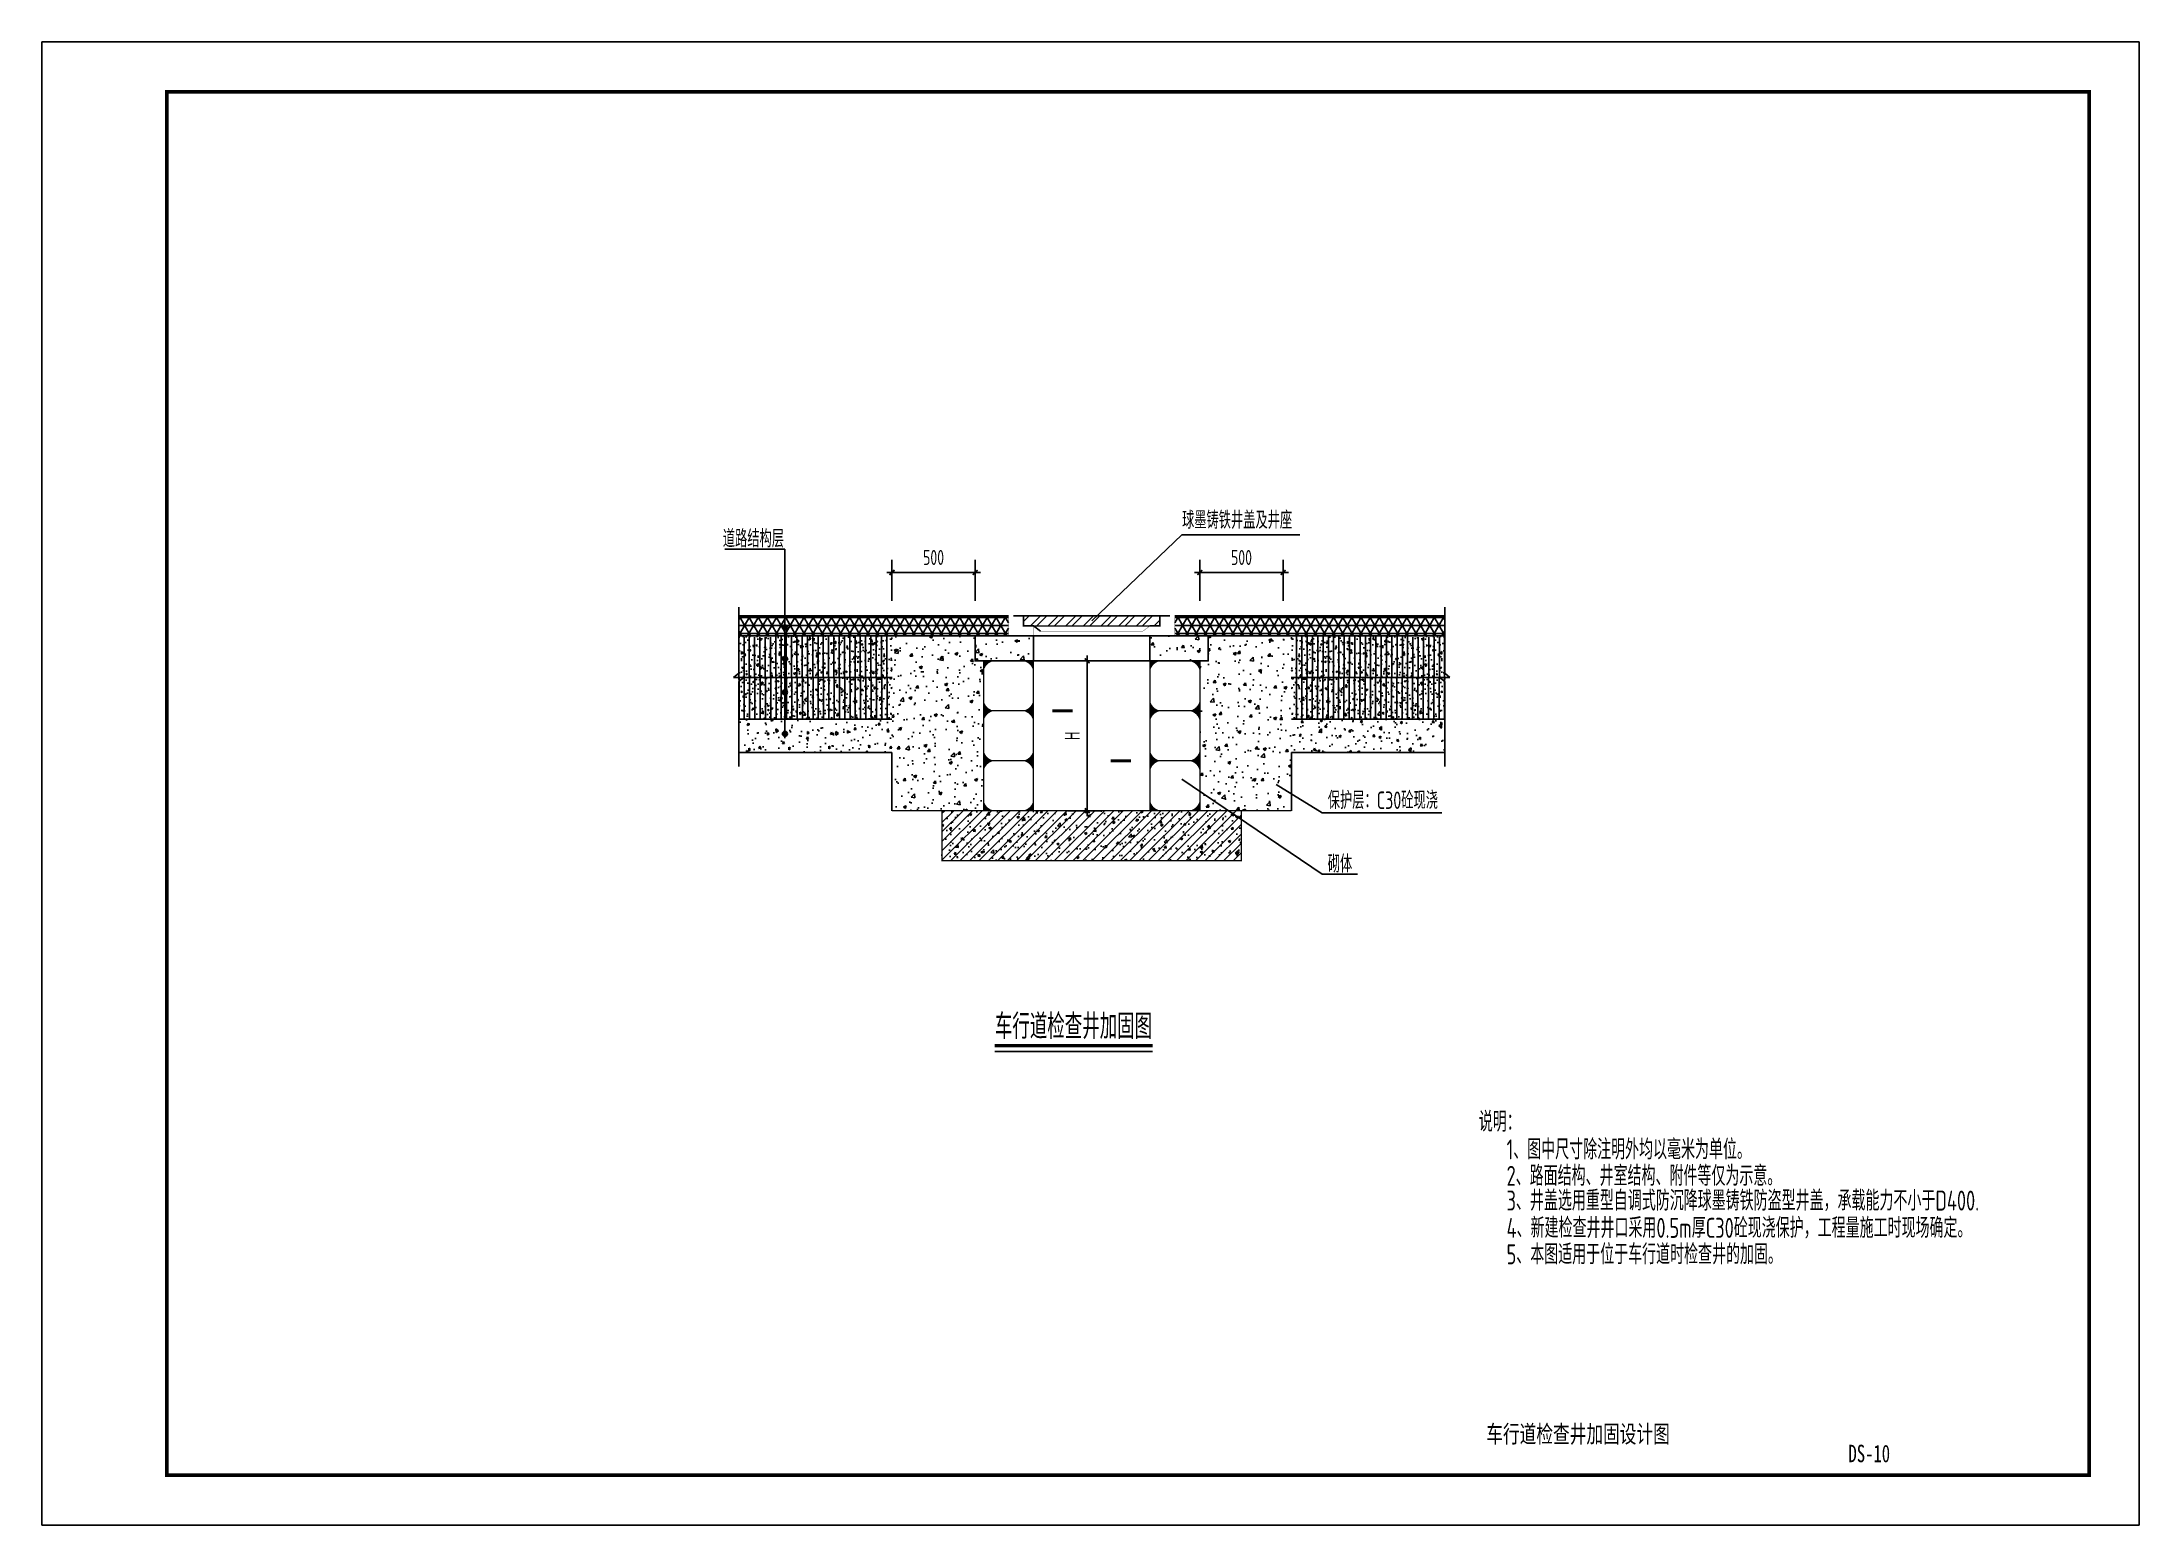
# Model space of a CAD drawing. Extents: x 860 to 13460, y 702 to 9612.
import ezdxf
from ezdxf.enums import TextEntityAlignment as Align

# ---------------------------------------------------------------- set-up
doc = ezdxf.new("R2010")
doc.units = 0
doc.header["$LTSCALE"] = 3.5
doc.layers.get('0').update_dxf_attribs({"linetype": 'CONTINUOUS'})
doc.layers.get('DEFPOINTS').update_dxf_attribs({"linetype": 'CONTINUOUS'})
for name, color, linetype in [('DN_DIM', 3, 'CONTINUOUS'), ('GPSCOMMON', 7, 'CONTINUOUS'), ('OTHER', 7, 'CONTINUOUS'), ('PP-COM', 7, 'CONTINUOUS'), ('PUB_DIM', 7, 'CONTINUOUS'), ('TK', 7, 'CONTINUOUS'), ('标注', 1, 'CONTINUOUS')]:
    doc.layers.add(name, color=color, linetype=linetype)
doc.styles.add('DIM_FONT', font='仿宋_GB2312_0.ttf', dxfattribs={"width": 0.7})
doc.styles.add('中设', font='tssdeng.shx', dxfattribs={"width": 0.7, "bigfont": 'hztxt.shx'})
doc.styles.add('仿宋GB', font='仿宋_GB2312_0.ttf', dxfattribs={"width": 0.7})
doc.dimstyles.new('DIMN30', dxfattribs={"dimscale": 0.3, "dimtxt": 300, "dimasz": 0.7, "dimexe": 250, "dimexo": 300, "dimgap": 150, "dimtad": 1, "dimdec": 0, "dimzin": 0, "dimdsep": 46, "dimtxsty": 'DIM_FONT', "dimblk": '_DIMX', "dimblk1": '_DIMX', "dimblk2": '_DIMX', "dimsah": 1, "dimcen": 0.09, "dimdle": 0.5, "dimclrt": 7, "dimadec": 0, "dimazin": 0, "dimtfac": 1, "dimtdec": 0, "dimtix": 1, "dimtmove": 2, "dimatfit": 3, "dimldrblk": '_DIMX', "dimfxl": 1, "dimtolj": 1, "dimtzin": 0, "dimarcsym": 0})
pattern_1 = [(49.99999999999999, (2959.801922970363, -2451.311132484217), (182.184668996004, -15.93908553890309), [19.05, -209.55]), (355, (2959.801922970363, -2451.311132484217), (-35.24282597566699, 191.05664288218), [15.24, -167.64]), (100.451, (2974.983922970364, -2452.639382484217), (146.9425016659592, 175.1166878202919), [16.19, -178.09]), (46.18420000000002, (2959.801922970363, -2400.511132484217), (271.0790408921299, -42.04232793272715), [28.57499999999996, -314.3249999999994]), (96.6356, (2982.391822970364, -2404.014632484217), (237.4042344662371, 247.4255558900492), [24.285, -267.135]), (351.1840000000001, (2959.801922970363, -2400.511132484217), (237.4046058139339, 247.4251178605977), [22.86, -251.46]), (21, (2985.201922970365, -2413.211132484217), (151.6148798353833, -102.2655185167625), [19.05, -209.55]), (326.0000000000001, (2985.201922970365, -2413.211132484217), (61.80202834764707, 184.1879661223193), [15.24, -167.64]), (71.4514, (2997.836422970365, -2421.733232484217), (213.4164907701245, 81.92285771605745), [16.19, -178.09]), (37.50000000000001, (2959.801922970363, -2451.311132484217), (3.088603250591817, 84.55503887315311), [0, -165.608, 0, -170.18, 0, -168.275]), (7.499999999999999, (2959.801922970363, -2451.311132484217), (66.81966251030575, 100.1805748181195), [0, -97.02799999999999, 0, -161.798, 0, -64.135]), (327.5, (2903.159922970363, -2451.311132484217), (135.5905951668714, -5.728743992673444), [0, -63.5, 0, -198.12, 0, -262.89]), (317.5, (2877.759922970364, -2451.311132484217), (148.129181386018, 25.42649103333303), [0, -82.55, 0, -131.572, 0, -186.69])]

# ---------------------------------------------------------------- blocks, each defined once
blk = doc.blocks.new('A$C7EF95141')
at = {"linetype": 'ByBlock'}
for points in [[(78.99988715106156, 304.0000208080746), (3.999887151061557, 304.0000208080746), (3.999887151061557, 229.0000208080746, -0.4142135623730951)], [(228.9998871510616, 304.0000208080746), (303.9998871510616, 304.0000208080746), (303.9998871510616, 229.0000208080746, 0.4142135623730951)], [(78.99988715106156, 4.000020808074623), (3.999887151061557, 4.000020808074623), (3.999887151061557, 79.00002080807462, 0.4142135623730951)], [(228.9998871510616, 4.000020808074623), (303.9998871510616, 4.000020808074623), (303.9998871510616, 79.00002080807462, -0.4142135623730951)]]:
    blk.add_hatch(color=256, dxfattribs=at).paths.add_polyline_path(points)
at = {"linetype": 'ByBlock', "const_width": 8}
blk.add_lwpolyline([(3.999887151061557, 304.0000208080746), (3.999887151061557, 4.000020808074623), (303.9998871510616, 4.000020808074623), (303.9998871510616, 304.0000208080746), (3.999887151061557, 304.0000208080746)], dxfattribs=at)
blk = doc.blocks.new('_DIMX')
blk.add_line((-150, 0), (150, 0))
at = {"const_width": 50}
blk.add_lwpolyline([(-70, -70), (70, 70)], dxfattribs=at)
blk = doc.blocks.new('*D9')
at = {"layer": 'DEFPOINTS', "color": 0, "transparency": 16777216}
for p in [(5967.480330319037, 6424.831376816869), (5967.480330319037, 6163.683009846859), (6467.480330319037, 6163.683009846859)]:
    blk.add_point(p, dxfattribs=at)
at = {"layer": 'DN_DIM', "color": 0, "lineweight": -2, "transparency": 16777216}
for p, q in [((5967.480330319037, 6253.683009846859), (5967.480330319037, 6499.831376816869)), ((6467.480330319037, 6253.683009846859), (6467.480330319037, 6499.831376816869)), ((6467.270330319037, 6424.831376816869), (5967.690330319037, 6424.831376816869))]:
    blk.add_line(p, q, dxfattribs=at)
at = {"layer": 'DN_DIM', "color": 0, "lineweight": -2, "transparency": 16777216, "xscale": 0.21, "yscale": 0.21, "zscale": 0.21, "rotation": 180}
blk.add_blockref('_DIMX', (5967.480330319037, 6424.831376816869), dxfattribs=at)
at = {"layer": 'DN_DIM', "color": 0, "lineweight": -2, "transparency": 16777216, "xscale": 0.21, "yscale": 0.21, "zscale": 0.21}
blk.add_blockref('_DIMX', (6467.480330319037, 6424.831376816869), dxfattribs=at)
at = {"layer": 'DN_DIM', "color": 7, "transparency": 16777216, "insert": (6217.480330319037, 6514.831376816869), "char_height": 90, "attachment_point": 5, "style": '中设'}
blk.add_mtext('\\A1;500', dxfattribs=at)
blk = doc.blocks.new('FACE1_')
for p, q in [((-0.06058453006789932, 9.094947017729282e-13), (-0.5000000000009095, 9.094947017729282e-13)), ((-0.06058453006789932, 9.094947017729282e-13), (-9.094947017729281e-13, -0.0691822958668561)), ((-9.094947017729282e-13, 0.06814529676991507), (-9.094947017729282e-13, -0.0691822958668561)), ((0.05365823687225202, 9.094947017729282e-13), (-9.094947017729282e-13, 0.06814529676991507)), ((0.4999999999990905, 9.094947017729282e-13), (0.05365823687225202, 9.094947017729282e-13))]:
    blk.add_line(p, q)
blk = doc.blocks.new('gfdg')
at = {"layer": 'TK', "color": 6, "linetype": 'Continuous'}
for p, q in [((804.3850388202015, 9750.069879270151), (1224.385038820202, 9750.069879270151)), ((804.3850388202015, 9453.069879270151), (804.3850388202015, 9750.069879270151)), ((1224.385038820202, 9750.069879270151), (1224.385038820202, 9453.069879270151)), ((1224.385038820202, 9453.069879270151), (804.3850388202015, 9453.069879270151))]:
    blk.add_line(p, q, dxfattribs=at)
blk = doc.blocks.new('*D10')
at = {"layer": 'DEFPOINTS', "color": 0, "transparency": 16777216}
for p in [(7817.480330319037, 6424.831376816869), (7817.480330319037, 6163.683009846859), (8317.480330319038, 6163.683009846859)]:
    blk.add_point(p, dxfattribs=at)
at = {"layer": 'DN_DIM', "color": 0, "lineweight": -2, "transparency": 16777216}
for p, q in [((7817.480330319037, 6253.683009846859), (7817.480330319037, 6499.831376816869)), ((8317.480330319038, 6253.683009846859), (8317.480330319038, 6499.831376816869)), ((8317.27033031904, 6424.831376816869), (7817.690330319037, 6424.831376816869))]:
    blk.add_line(p, q, dxfattribs=at)
at = {"layer": 'DN_DIM', "color": 0, "lineweight": -2, "transparency": 16777216, "xscale": 0.21, "yscale": 0.21, "zscale": 0.21, "rotation": 180}
blk.add_blockref('_DIMX', (7817.480330319037, 6424.831376816869), dxfattribs=at)
at = {"layer": 'DN_DIM', "color": 0, "lineweight": -2, "transparency": 16777216, "xscale": 0.21, "yscale": 0.21, "zscale": 0.21}
blk.add_blockref('_DIMX', (8317.480330319038, 6424.831376816869), dxfattribs=at)
at = {"layer": 'DN_DIM', "color": 7, "transparency": 16777216, "insert": (8067.480330319038, 6514.831376816869), "char_height": 90, "attachment_point": 5, "style": '中设'}
blk.add_mtext('\\A1;500', dxfattribs=at)
blk = doc.blocks.new('*D12')
at = {"layer": 'DEFPOINTS', "color": 0, "transparency": 16777216}
for p in [(6948.494088574778, 5893.683009846859), (6931.169246183311, 4993.683009846859), (7140.584151243849, 4993.683009846859)]:
    blk.add_point(p, dxfattribs=at)
at = {"layer": 'DN_DIM', "color": 0, "lineweight": -2, "transparency": 16777216}
for p, q in [((7038.494088574778, 5893.683009846859), (7215.584151243849, 5893.683009846859)), ((7140.584151243849, 5893.473009846859), (7140.584151243849, 4993.893009846859)), ((7021.169246183311, 4993.683009846859), (7215.584151243849, 4993.683009846859))]:
    blk.add_line(p, q, dxfattribs=at)
at = {"layer": 'DN_DIM', "color": 0, "lineweight": -2, "transparency": 16777216, "xscale": 0.21, "yscale": 0.21, "zscale": 0.21}
for p, rotation in [((7140.584151243849, 5893.683009846859), 90), ((7140.584151243849, 4993.683009846859), 270)]:
    blk.add_blockref('_DIMX', p, dxfattribs=dict(at, rotation=rotation))
at = {"layer": 'DN_DIM', "color": 7, "transparency": 16777216, "insert": (7050.584151243848, 5443.683009846861), "char_height": 90, "attachment_point": 5, "rotation": 90, "style": '中设'}
blk.add_mtext('\\A1;H', dxfattribs=at)

msp = doc.modelspace()

# ---------------------------------------------------------------- hatches: boundary and pattern name
h = msp.add_hatch(color=256)
edge = h.paths.add_edge_path()
edge.add_arc((5324.450843827183, 6094.890989774517), 15, 0, 360)
h = msp.add_hatch(color=256)
edge = h.paths.add_edge_path()
edge.add_arc((5324.450843827183, 5905.947883289889), 15, 0, 360)
h = msp.add_hatch(color=256)
edge = h.paths.add_edge_path()
edge.add_arc((5324.450843827183, 5704.718365166888), 15, 0, 360)
at = {"linetype": 'ByBlock'}
h = msp.add_hatch(color=256, dxfattribs=at)
edge = h.paths.add_edge_path()
edge.add_line((7592.480330319037, 5593.683009846859), (7517.480330319037, 5593.683009846859))
edge.add_line((7517.480330319037, 5593.683009846859), (7517.480330319037, 5518.683009846859))
edge.add_ellipse((7592.480330319037, 5518.683009846859), major_axis=(53.03300858901304, 53.03300858901304), ratio=0.9999999999991714, start_angle=45.00000000002382, end_angle=134.9999999999762, ccw=False)
h = msp.add_hatch(color=256, dxfattribs=at)
edge = h.paths.add_edge_path()
edge.add_line((7742.480330319037, 5593.683009846859), (7817.480330319037, 5593.683009846859))
edge.add_line((7817.480330319037, 5593.683009846859), (7817.480330319037, 5518.683009846859))
edge.add_ellipse((7742.480330319037, 5518.683009846859), major_axis=(-53.03300858901304, 53.03300858901304), ratio=0.9999999999991714, start_angle=225.0000000000238, end_angle=314.9999999999762)
h = msp.add_hatch(color=256)
edge = h.paths.add_edge_path()
edge.add_arc((5324.450843827183, 5455.705443722504), 15, 0, 360)
for points in [[(6592.480330319037, 5293.683009846859), (6517.480330319037, 5293.683009846859), (6517.480330319037, 5218.683009846859, -0.4142135623730951)], [(6742.480330319037, 5293.683009846859), (6817.480330319037, 5293.683009846859), (6817.480330319037, 5218.683009846859, 0.4142135623730951)], [(6592.480330319037, 4993.683009846859), (6517.480330319037, 4993.683009846859), (6517.480330319037, 5068.683009846859, 0.4142135623730951)], [(6742.480330319037, 4993.683009846859), (6817.480330319037, 4993.683009846859), (6817.480330319037, 5068.683009846859, -0.4142135623730951)]]:
    msp.add_hatch(color=256, dxfattribs=at).paths.add_polyline_path(points)
h = msp.add_hatch(color=256, dxfattribs=at)
edge = h.paths.add_edge_path()
edge.add_line((7592.480330319037, 5293.683009846859), (7517.480330319037, 5293.683009846859))
edge.add_line((7517.480330319037, 5293.683009846859), (7517.480330319037, 5368.683009846859))
edge.add_ellipse((7592.480330319037, 5368.683009846859), major_axis=(-53.03300858901304, 53.03300858901304), ratio=0.9999999999991714, start_angle=45.00000000002374, end_angle=134.9999999999763)
h = msp.add_hatch(color=256, dxfattribs=at)
edge = h.paths.add_edge_path()
edge.add_line((7592.480330319037, 5293.683009846859), (7517.480330319037, 5293.683009846859))
edge.add_line((7517.480330319037, 5293.683009846859), (7517.480330319037, 5218.683009846859))
edge.add_ellipse((7592.480330319037, 5218.683009846859), major_axis=(53.03300858901667, 53.03300858901668), ratio=0.9999999999990344, start_angle=45.00000000002768, end_angle=134.9999999999723, ccw=False)
h = msp.add_hatch(color=256, dxfattribs=at)
edge = h.paths.add_edge_path()
edge.add_line((7742.480330319037, 5293.683009846859), (7817.480330319037, 5293.683009846859))
edge.add_line((7817.480330319037, 5293.683009846859), (7817.480330319037, 5368.683009846859))
edge.add_ellipse((7742.480330319037, 5368.683009846859), major_axis=(53.03300858901304, 53.03300858901304), ratio=0.9999999999991714, start_angle=225.0000000000237, end_angle=314.99999999997624, ccw=False)
h = msp.add_hatch(color=256, dxfattribs=at)
edge = h.paths.add_edge_path()
edge.add_line((7742.480330319037, 5293.683009846859), (7817.480330319037, 5293.683009846859))
edge.add_line((7817.480330319037, 5293.683009846859), (7817.480330319037, 5218.683009846859))
edge.add_ellipse((7742.480330319037, 5218.683009846859), major_axis=(-53.03300858901667, 53.03300858901668), ratio=0.9999999999990344, start_angle=225.0000000000277, end_angle=314.9999999999723)
h = msp.add_hatch(color=256, dxfattribs=at)
edge = h.paths.add_edge_path()
edge.add_line((7592.480330319037, 4993.683009846859), (7517.480330319037, 4993.683009846859))
edge.add_line((7517.480330319037, 4993.683009846859), (7517.480330319037, 5068.683009846859))
edge.add_ellipse((7592.480330319037, 5068.683009846859), major_axis=(-53.03300858901667, 53.03300858901668), ratio=0.9999999999990344, start_angle=45.00000000002765, end_angle=134.9999999999723)
h = msp.add_hatch(color=256, dxfattribs=at)
edge = h.paths.add_edge_path()
edge.add_line((7742.480330319037, 4993.683009846859), (7817.480330319037, 4993.683009846859))
edge.add_line((7817.480330319037, 4993.683009846859), (7817.480330319037, 5068.683009846859))
edge.add_ellipse((7742.480330319037, 5068.683009846859), major_axis=(53.03300858901667, 53.03300858901668), ratio=0.9999999999990344, start_angle=225.0000000000277, end_angle=314.9999999999724, ccw=False)
h = msp.add_hatch(dxfattribs=at)
h.set_pattern_fill('AN31C', color=256, scale=200, style=0)
h.set_pattern_definition([(45, (58944.32957402964, 548953.5864267942), (-28.2842712474619, 28.28427124746191), []), (49.99999999999999, (58944.32957402964, 548953.5864267942), (143.4520365201507, -12.55042699651903), [15, -165]), (355, (58944.32957402964, 548953.5864267942), (-27.75026672259999, 150.4384267400024), [12, -132]), (100.4514, (58956.2839100296, 548952.5405587942), (115.7018763428043, 137.8879084121907), [12.74803799999987, -140.228422399998]), (46.18420000000002, (58944.32957402964, 548993.5864267942), (213.4482097251289, -33.1038028658036), [22.49999999999996, -247.4999999999997]), (96.63559999999998, (58962.11692302963, 548990.8277653942), (186.9325411097407, 194.8235741800884), [19.12205759999974, -210.3425999999979]), (351.1842, (58944.32957402964, 548993.5864267942), (186.9323890267255, 194.8237201850649), [18, -198]), (21, (58964.32957402964, 548983.5864267942), (119.3814104236923, -80.52377813306775), [15, -165]), (326.0000000000001, (58964.32957402964, 548983.5864267942), (48.66306638431636, 145.0300090093706), [12, -132]), (71.4514, (58974.27802062964, 548976.8761055942), (168.044525716298, 64.50609934199045), [12.748038, -140.2284224]), (37.50000000000001, (58944.32957402964, 548953.5864267942), (2.431971063458127, 66.57877076626228), [0, -130.4, 0, -134, 0, -132.5]), (7.499999999999999, (58944.32957402964, 548953.5864267942), (52.61390748842972, 78.88234237647205), [0, -76.4, 0, -127.4, 0, -50.5]), (327.5, (58899.72957402966, 548953.5864267942), (106.7644872344818, -4.510974346875951), [0, -50, 0, -156, 0, -207]), (317.5, (58879.72957402966, 548953.5864267942), (116.6372338684772, 20.02099646646353), [0, -65, 0, -103.6, 0, -147])])
h.paths.add_polyline_path([(8067.480330319037, 4693.683009846859), (8067.480330319037, 4993.683009846859), (6267.480330319037, 4993.683009846859), (6267.480330319037, 4693.683009846859)])
at = {"layer": 'GPSCOMMON'}
h = msp.add_hatch(dxfattribs=at)
h.set_pattern_fill('STEEL', color=1, scale=600, style=0)
h.set_pattern_definition([(45, (-15136.50853162511, 561765.4211594724), (-53.03300858899106, 53.03300858899107), []), (45, (-15136.50853162511, 561802.9211594724), (-53.03300858899106, 53.03300858899107), [])])
h.paths.add_polyline_path([(7557.230613707779, 6163.683009846859), (6757.480330319037, 6163.683009846859), (6757.480330319037, 6103.683009846859), (6817.480330319037, 6103.683009846859), (7497.10950817195, 6103.683009846859)])
h.paths.add_polyline_path([(7577.480330319037, 6163.683009846975), (7557.230613707982, 6163.683009846975), (7497.109508171891, 6103.683009846859), (7577.480330319037, 6103.683009846859)])
h = msp.add_hatch(dxfattribs=at)
h.set_pattern_fill('AR-CONC', color=256, style=0)
h.set_pattern_definition(pattern_1)
h.paths.add_polyline_path([(6467.480330319037, 6043.683009846859), (5967.480330319037, 6043.683009846859), (5967.480330319037, 4993.683009834916), (6517.480330319037, 4993.683009846859), (6517.480330319037, 5293.683009846859), (6517.480330319037, 5593.683009846859), (6517.480330319037, 5893.683009846859), (6467.480330319037, 5893.683009846859)])
h = msp.add_hatch(dxfattribs=at)
h.set_pattern_fill('AR-CONC', color=256, style=0)
h.set_pattern_definition([(49.99999999999999, (6467.48033031903, 5893.683009846859), (182.184668996004, -15.93908553890309), [19.05, -209.55]), (355, (6467.48033031903, 5893.683009846859), (-35.24282597566699, 191.05664288218), [15.24, -167.64]), (100.451, (6482.662330319031, 5892.354759846859), (146.9425016659592, 175.1166878202919), [16.19, -178.09]), (46.18420000000002, (6467.48033031903, 5944.483009846858), (271.0790408921299, -42.04232793272715), [28.57499999999996, -314.3249999999994]), (96.63559999999998, (6490.070230319029, 5940.979509846859), (237.4042344662371, 247.4255558900492), [24.28499999999996, -267.1349999999994]), (351.1840000000001, (6467.48033031903, 5944.483009846858), (237.4046058139339, 247.4251178605977), [22.86, -251.46]), (21, (6492.880330319032, 5931.783009846859), (151.6148798353833, -102.2655185167625), [19.05, -209.55]), (326.0000000000001, (6492.880330319032, 5931.783009846859), (61.80202834764707, 184.1879661223193), [15.24, -167.64]), (71.4514, (6505.514830319032, 5923.260909846859), (213.4164907701245, 81.92285771605745), [16.19, -178.09]), (37.50000000000001, (6467.48033031903, 5893.683009846859), (3.088603250591817, 84.55503887315311), [0, -165.608, 0, -170.18, 0, -168.275]), (7.499999999999999, (6467.48033031903, 5893.683009846859), (66.81966251030575, 100.1805748181195), [0, -97.02799999999999, 0, -161.798, 0, -64.135]), (327.5, (6410.83833031903, 5893.683009846859), (135.5905951668714, -5.728743992673458), [0, -63.5, 0, -198.12, 0, -262.89]), (317.5, (6385.438330319029, 5893.683009846859), (148.129181386018, 25.42649103333301), [0, -82.55, 0, -131.572, 0, -186.69])])
h.paths.add_polyline_path([(6817.4803291167, 5893.683009846859), (6817.4803291167, 6043.683009846859), (6467.480330319037, 6043.683009846859), (6467.480330319037, 5893.683009846859), (6517.480330319037, 5893.683009846859)])
h.paths.add_polyline_path([(7867.480330319045, 5893.683009846859), (7867.480330319045, 6043.683009846859), (7817.480330319045, 6043.683009846859), (7517.480330319037, 6043.683009846859), (7517.480330319037, 5893.683009846859)])
h = msp.add_hatch(dxfattribs=at)
h.set_pattern_fill('AR-CONC', color=256, style=0)
h.set_pattern_definition(pattern_1)
h.paths.add_polyline_path([(7867.480330319045, 6043.683009846859), (8367.480330319046, 6043.683009846859), (8367.480330319046, 4993.683009846859), (7817.480330319037, 4995.913612143248), (7817.480330319037, 5291.45240755047), (7817.480330319037, 5293.683009846859), (7817.480330319037, 5593.683009846859), (7817.480330319037, 5893.683009846859), (7867.480330319045, 5893.683009846859)])
at = {"layer": 'PP-COM', "linetype": 'Continuous'}
h = msp.add_hatch(dxfattribs=at)
h.set_pattern_fill('NET3', color=252, scale=15, style=0)
h.set_pattern_definition([(0, (-19060.12385084287, -12372.05710971289), (0, 47.625), []), (59.99999999999999, (-19060.12385084287, -12372.05710971289), (-41.24445985523388, 23.81250000000001), []), (120, (-19060.12385084287, -12372.05710971289), (-41.24445985523389, -23.81249999999999), [])])
h.paths.add_polyline_path([(5046.460718519064, 6163.683009846859), (5046.460718519064, 6043.683009846859), (6667.480330319037, 6043.683009846859), (6667.480330319037, 6163.683009846859)])
h = msp.add_hatch(dxfattribs=at)
h.set_pattern_fill('NET3', color=252, scale=15, style=0)
h.set_pattern_definition([(180, (33395.08451148094, -12372.05710971289), (0, 47.625), []), (120, (33395.08451148094, -12372.05710971289), (41.24445985523388, 23.81250000000001), []), (60.00000000000001, (33395.08451148094, -12372.05710971289), (41.24445985523389, -23.81249999999999), [])])
h.paths.add_polyline_path([(9288.49994211901, 6163.683009846859), (9288.49994211901, 6043.683009846859), (7667.480330319037, 6043.683009846859), (7667.480330319037, 6163.683009846859)])
h = msp.add_hatch(dxfattribs=at)
h.set_pattern_fill('AR-CONC', color=252, scale=0.5, angle=45, style=0)
h.set_pattern_definition([(94.99999999999984, (-1398.283794150551, 9528.960577611097), (70.0473251728859, 58.77668970241508), [9.524999999999999, -104.775]), (40.00000000000002, (-1398.283794150551, 9528.960577611097), (-80.00894450414876, 55.08850326857724), [7.62, -83.82]), (145.451, (-1392.446539283513, 9533.85861789603), (-9.961079042070358, 113.8651184145857), [8.094999999999999, -89.04499999999999]), (91.18419999999983, (-1416.244306392692, 9546.921089853231), (110.7051216152352, 80.97670643713526), [14.28749999999999, -157.1625]), (141.6356, (-1407.018896350587, 9553.669151287459), (-3.543072167613754, 171.4132162410912), [12.1425, -133.5675]), (36.18400000000004, (-1416.244306392692, 9546.921089853231), (-3.542786009578709, 171.4131926655307), [11.42999999999999, -125.7299999999999]), (66, (-1402.773922211092, 9551.411217913772), (89.76027564257214, 17.44763401781093), [9.524999999999995, -104.7749999999999]), (11.00000000000003, (-1402.773922211092, 9551.411217913772), (-43.26996326117276, 86.97059659687726), [7.62, -83.82]), (116.4514, (-1395.293934547664, 9552.86517087725), (46.49001980769319, 104.4182280328981), [8.095, -89.045]), (82.50000000000001, (-1398.283794150551, 9528.960577611097), (-28.80273453390521, 30.98670683679349), [0, -82.80399999999979, 0, -85.08999999999979, 0, -84.1374999999998]), (52.49999999999999, (-1398.283794150551, 9528.960577611097), (-11.79486365971242, 59.04350013734616), [0, -48.514, 0, -80.899, 0, -32.0675]), (12.5, (-1418.30976530054, 9508.934606461115), (49.96393151625789, 45.91309779135679), [0, -31.75, 0, -99.06, 0, -131.445]), (2.499999999999997, (-1427.290021421607, 9499.95435034004), (43.38195220910838, 61.36119644055709), [0, -41.27500000000001, 0, -65.786, 0, -93.345])])
h.paths.add_polyline_path([(5967.480330319037, 5793.451469157538), (5967.480330319037, 6043.456402809524), (5046.460718519064, 6043.683009846859), (5046.460718519064, 5793.451469157538)])
h = msp.add_hatch(dxfattribs=at)
h.set_pattern_fill('ANSI31', color=252, scale=10, angle=45, style=0)
h.set_pattern_definition([(90, (-1398.283794150551, 9528.960577611097), (-31.75, 6.661338147750939e-15), [])])
h.paths.add_polyline_path([(5967.480330319037, 5793.451469157538), (5967.480330319037, 6043.456402809526), (5046.460718519064, 6035.494546225381), (5046.460718519064, 5793.451469157538)])
h = msp.add_hatch(dxfattribs=at)
h.set_pattern_fill('AR-CONC', color=252, scale=0.5, angle=45, style=0)
h.set_pattern_definition([(85.00000000000011, (15733.24445478862, 9528.960577611097), (-70.0473251728859, 58.77668970241508), [9.52499999999999, -104.7749999999999]), (140, (15733.24445478862, 9528.960577611097), (80.00894450414876, 55.08850326857724), [7.62, -83.82]), (34.54900000000001, (15727.40719992159, 9533.85861789603), (9.961079042070358, 113.8651184145857), [8.094999999999999, -89.04499999999999]), (88.81580000000011, (15751.20496703077, 9546.921089853231), (-110.7051216152352, 80.97670643713526), [14.28749999999999, -157.1625]), (38.36440000000001, (15741.97955698866, 9553.669151287459), (3.543072167613754, 171.4132162410912), [12.1425, -133.5675]), (143.816, (15751.20496703077, 9546.921089853231), (3.542786009578709, 171.4131926655307), [11.43, -125.73]), (114, (15737.73458284917, 9551.411217913772), (-89.76027564257214, 17.44763401781093), [9.524999999999995, -104.7749999999999]), (169, (15737.73458284917, 9551.411217913772), (43.26996326117276, 86.97059659687726), [7.62, -83.82]), (63.54859999999998, (15730.25459518574, 9552.86517087725), (-46.49001980769319, 104.4182280328981), [8.095, -89.045]), (97.49999999999993, (15733.24445478862, 9528.960577611097), (28.80273453390521, 30.98670683679349), [0, -82.80399999999986, 0, -85.08999999999986, 0, -84.13749999999987]), (127.5, (15733.24445478862, 9528.960577611097), (11.79486365971242, 59.04350013734616), [0, -48.514, 0, -80.899, 0, -32.0675]), (167.5, (15753.27042593861, 9508.934606461115), (-49.96393151625789, 45.91309779135679), [0, -31.75, 0, -99.06, 0, -131.445]), (177.5, (15762.25068205968, 9499.95435034004), (-43.38195220910838, 61.36119644055709), [0, -41.27500000000001, 0, -65.786, 0, -93.345])])
h.paths.add_polyline_path([(8367.480330319038, 5793.451469157538), (8367.480330319038, 6043.456402809524), (9288.49994211901, 6043.683009846859), (9288.49994211901, 5793.451469157538)])
h = msp.add_hatch(dxfattribs=at)
h.set_pattern_fill('ANSI31', color=252, scale=10, angle=45, style=0)
h.set_pattern_definition([(90, (15733.24445478862, 9528.960577611097), (31.75, 6.661338147750939e-15), [])])
h.paths.add_polyline_path([(8367.480330319038, 5793.451469157538), (8367.480330319038, 6043.456402809526), (9288.49994211901, 6035.494546225381), (9288.49994211901, 5793.451469157538)])
h = msp.add_hatch(dxfattribs=at)
h.set_pattern_fill('AR-CONC', color=252, scale=0.5, angle=45, style=0)
h.set_pattern_definition([(94.99999999999984, (-4197.72289643388, 9298.511764221379), (70.0473251728859, 58.77668970241508), [9.524999999999997, -104.7749999999999]), (40.00000000000002, (-4197.72289643388, 9298.511764221379), (-80.00894450414876, 55.08850326857724), [7.62, -83.82]), (145.451, (-4191.885641566842, 9303.409804506313), (-9.961079042070358, 113.8651184145857), [8.094999999999999, -89.04499999999999]), (91.18419999999972, (-4215.683408676025, 9316.47227646352), (110.7051216152352, 80.97670643713526), [14.28749999999999, -157.1625]), (141.6356, (-4206.457998633917, 9323.220337897741), (-3.543072167613754, 171.4132162410912), [12.1425, -133.5675]), (36.18400000000004, (-4215.683408676025, 9316.47227646352), (-3.542786009578709, 171.4131926655307), [11.42999999999999, -125.7299999999999]), (66, (-4202.213024494425, 9320.962404524054), (89.76027564257214, 17.44763401781093), [9.524999999999984, -104.7749999999997]), (11.00000000000003, (-4202.213024494425, 9320.962404524054), (-43.26996326117276, 86.97059659687726), [7.62, -83.82]), (116.4514, (-4194.733036830997, 9322.416357487526), (46.49001980769319, 104.4182280328981), [8.095, -89.045]), (82.50000000000001, (-4197.72289643388, 9298.511764221379), (-28.80273453390521, 30.98670683679349), [0, -82.80399999999963, 0, -85.08999999999963, 0, -84.13749999999963]), (52.49999999999999, (-4197.72289643388, 9298.511764221379), (-11.79486365971242, 59.04350013734616), [0, -48.514, 0, -80.899, 0, -32.0675]), (12.5, (-4217.748867583869, 9278.485793071397), (49.96393151625789, 45.91309779135679), [0, -31.75, 0, -99.06, 0, -131.445]), (2.499999999999997, (-4226.729123704937, 9269.50553695033), (43.38195220910838, 61.36119644055709), [0, -41.27500000000001, 0, -65.786, 0, -93.345])])
h.paths.add_polyline_path([(5967.480330319037, 5543.451469157534), (5967.480330319037, 5793.451469157538), (5046.460718519064, 5793.451469157538), (5047.16310079264, 5543.451469157538)])
h = msp.add_hatch(dxfattribs=at)
h.set_pattern_fill('ANSI31', color=252, scale=10, angle=45, style=0)
h.set_pattern_definition([(90, (-4222.330547334307, 9298.511764221386), (-31.75, 6.661338147750939e-15), [])])
h.paths.add_polyline_path([(5967.480330319037, 5543.451469157538), (5967.480330319037, 5793.451469157538), (5046.460718519064, 5793.451469157538), (5047.16310079264, 5543.451469157538)])
h = msp.add_hatch(dxfattribs=at)
h.set_pattern_fill('AR-CONC', color=252, scale=0.5, angle=45, style=0)
h.set_pattern_definition([(85.00000000000017, (18532.68355707196, 9298.511764221379), (-70.0473251728859, 58.77668970241508), [9.524999999999997, -104.7749999999999]), (140, (18532.68355707196, 9298.511764221379), (80.00894450414876, 55.08850326857724), [7.62, -83.82]), (34.54900000000001, (18526.84630220492, 9303.409804506313), (9.961079042070358, 113.8651184145857), [8.094999999999999, -89.04499999999999]), (88.81580000000024, (18550.6440693141, 9316.47227646352), (-110.7051216152352, 80.97670643713526), [14.28749999999999, -157.1625]), (38.36440000000001, (18541.41865927199, 9323.220337897741), (3.543072167613754, 171.4132162410912), [12.1425, -133.5675]), (143.816, (18550.6440693141, 9316.47227646352), (3.542786009578709, 171.4131926655307), [11.43, -125.73]), (114, (18537.1736851325, 9320.962404524054), (-89.76027564257214, 17.44763401781093), [9.524999999999984, -104.7749999999997]), (169, (18537.1736851325, 9320.962404524054), (43.26996326117276, 86.97059659687726), [7.62, -83.82]), (63.54859999999998, (18529.69369746907, 9322.416357487526), (-46.49001980769319, 104.4182280328981), [8.095, -89.045]), (97.49999999999993, (18532.68355707196, 9298.511764221379), (28.80273453390521, 30.98670683679349), [0, -82.8039999999997, 0, -85.0899999999997, 0, -84.1374999999997]), (127.5, (18532.68355707196, 9298.511764221379), (11.79486365971242, 59.04350013734616), [0, -48.514, 0, -80.899, 0, -32.0675]), (167.5, (18552.70952822195, 9278.485793071397), (-49.96393151625789, 45.91309779135679), [0, -31.75, 0, -99.06, 0, -131.445]), (177.5, (18561.68978434301, 9269.50553695033), (-43.38195220910838, 61.36119644055709), [0, -41.27500000000001, 0, -65.786, 0, -93.345])])
h.paths.add_polyline_path([(8367.480330319038, 5543.451469157534), (8367.480330319038, 5793.451469157538), (9288.49994211901, 5793.451469157538), (9287.797559845434, 5543.451469157538)])
h = msp.add_hatch(dxfattribs=at)
h.set_pattern_fill('ANSI31', color=252, scale=10, angle=45, style=0)
h.set_pattern_definition([(90, (18557.29120797238, 9298.511764221386), (31.75, 6.661338147750939e-15), [])])
h.paths.add_polyline_path([(8367.480330319038, 5543.451469157538), (8367.480330319038, 5793.451469157538), (9288.49994211901, 5793.451469157538), (9287.797559845434, 5543.451469157538)])
h = msp.add_hatch(dxfattribs=at)
h.set_pattern_fill('AR-CONC', color=252, scale=0.8, angle=45, style=0)
h.set_pattern_definition([(94.99999999999999, (208.3719399764086, -517.680730545806), (112.0757202766174, 94.04270352386413), [15.24, -167.64]), (40.00000000000002, (208.3719399764086, -517.680730545806), (-128.014311206638, 88.14160522972358), [12.192, -134.112]), (145.451, (217.7115477636768, -509.8438660899155), (-15.93772646731257, 182.1841894633371), [12.952, -142.472]), (91.18419999999998, (179.6351203889873, -488.9439109583847), (177.1281945843764, 129.5627302994164), [22.86, -251.46]), (141.6356, (194.3957764563578, -478.1470126636336), (-5.668915468182007, 274.2611459857459), [19.428, -213.708]), (36.18400000000003, (179.6351203889873, -488.9439109583847), (-5.668457615325934, 274.261108264849), [18.288, -201.168]), (66, (201.1877350795533, -481.7597060615294), (143.6164410281154, 27.91621442849748), [15.24, -167.64]), (11.00000000000004, (201.1877350795533, -481.7597060615294), (-69.23194121787643, 139.1529545550036), [12.192, -134.112]), (116.4514, (213.1557153410344, -479.4333813199681), (74.3840316923091, 167.0691648526369), [12.952, -142.472]), (82.50000000000001, (208.3719399764086, -517.680730545806), (-46.08437525424833, 49.57873093886959), [0, -132.4863999999999, 0, -136.1439999999999, 0, -134.6199999999999]), (52.49999999999999, (208.3719399764086, -517.680730545806), (-18.87178185553988, 94.46960021975386), [0, -77.6224, 0, -129.4384, 0, -51.30800000000001]), (12.5, (176.3303861364339, -549.7222843857808), (79.94229042601263, 73.46095646617087), [0, -50.8, 0, -158.496, 0, -210.312]), (2.499999999999997, (161.9619763427232, -564.0906941794914), (69.41112353457339, 98.17791430489136), [0, -66.04, 0, -105.2576, 0, -149.352])])
h.paths.add_polyline_path([(5046.460718519064, 5543.451469157538), (5046.460718519064, 5343.451469157538), (5967.480330319037, 5343.451469157538), (5967.480330319037, 5543.451469157538)])
h = msp.add_hatch(dxfattribs=at)
h.set_pattern_fill('AR-CONC', color=252, scale=0.8, angle=45, style=0)
h.set_pattern_definition([(85.00000000000013, (10581.57900764881, 9493.269615734234), (-112.0757202766174, 94.04270352386413), [15.23999999999999, -167.6399999999998]), (140, (10581.57900764881, 9493.269615734234), (128.014311206638, 88.14160522972358), [12.192, -134.112]), (34.54900000000001, (10572.23939986154, 9501.106480190128), (15.9377264673126, 182.1841894633371), [12.952, -142.472]), (88.81580000000012, (10610.31582723623, 9522.006435321664), (-177.1281945843764, 129.5627302994164), [22.85999999999999, -251.4599999999999]), (38.36440000000001, (10595.55517116885, 9532.803333616414), (5.668915468182032, 274.2611459857459), [19.428, -213.708]), (143.816, (10610.31582723623, 9522.006435321664), (5.668457615325924, 274.2611082648491), [18.28799999999999, -201.1679999999999]), (114, (10588.76321254565, 9529.190640218518), (-143.6164410281154, 27.91621442849746), [15.23999999999998, -167.6399999999998]), (169, (10588.76321254565, 9529.190640218518), (69.23194121787644, 139.1529545550036), [12.192, -134.112]), (63.54859999999998, (10576.79523228418, 9531.516964960078), (-74.38403169230908, 167.0691648526369), [12.952, -142.472]), (97.49999999999993, (10581.57900764881, 9493.269615734234), (46.08437525424833, 49.57873093886959), [0, -132.4863999999998, 0, -136.1439999999998, 0, -134.6199999999998]), (127.5, (10581.57900764881, 9493.269615734234), (18.87178185553989, 94.46960021975384), [0, -77.6224, 0, -129.4384, 0, -51.30800000000001]), (167.5, (10613.62056148877, 9461.228061894266), (-79.94229042601263, 73.46095646617086), [0, -50.8, 0, -158.496, 0, -210.312]), (177.5, (10627.98897128248, 9446.859652100558), (-69.4111235345734, 98.17791430489136), [0, -66.04, 0, -105.2576, 0, -149.352])])
h.paths.add_polyline_path([(9288.49994211901, 5543.451469157538), (9288.49994211901, 5343.451469157538), (8367.480330319038, 5343.451469157538), (8367.480330319038, 5543.451469157538)])

# ---------------------------------------------------------------- linework, layer by layer
at = {"linetype": 'ByBlock'}
for p, q in [((5046.460718519064, 6163.683009846859), (6667.480330319037, 6163.683009846859)), ((9288.49994211901, 6163.683009846859), (7667.480330319037, 6163.683009846859)), ((5045.398883887548, 6043.683009846859), (6667.480330319008, 6043.683009846859)), ((9289.561776750526, 6043.683009846859), (7667.480330319067, 6043.683009846859))]:
    msp.add_line(p, q, dxfattribs=at)
at = {"color": 1, "linetype": 'ByBlock'}
for p, q in [((6757.480330319037, 6163.683009846859), (6697.480330319037, 6163.683009846859)), ((6757.480330319037, 6163.683009846859), (7637.480330319037, 6163.683009846859)), ((6757.480330319037, 6103.683009846859), (6757.480330319037, 6163.683009846859)), ((6817.480330319037, 6103.683009846859), (6757.480330319037, 6103.683009846859)), ((6817.480330319037, 6103.683009846859), (6859.507575543957, 6072.532338331711)), ((7517.480330319037, 6103.683009846859), (7577.480330319037, 6103.683009846859)), ((7577.480330319037, 6103.683009846859), (7577.480330319037, 6163.683009846859)), ((6667.480330319037, 6043.683009846859), (6817.480330319037, 6043.683009846859))]:
    msp.add_line(p, q, dxfattribs=at)
at = {"linetype": 'ByBlock'}
for points in [[(5046.460718519475, 6019.198065121799), (5046.460718519475, 6215.720982831924)], [(9288.499942118598, 6019.198065121799), (9288.499942118598, 6215.720982831924)], [(5045.682381438894, 6043.683009846859), (5967.480330319037, 6043.683009846859)], [(9289.27827919918, 6043.683009846859), (8367.480330319038, 6043.683009846859)], [(5046.460718519064, 5793.451469157538), (5969.419452665693, 5793.451469157538)], [(9288.49994211901, 5793.451469157538), (8365.541207972383, 5793.451469157538)], [(5046.460718519475, 5567.704873194099), (5046.460718519475, 5258.716917739958)], [(9288.499942118598, 5567.704873194099), (9288.499942118598, 5258.716917739958)], [(5046.460718519064, 5543.451469157538), (5967.480330319037, 5543.451469157538)], [(5047.16310079264, 5543.451469157538), (5967.480330319037, 5543.451469157538)], [(9287.797559845434, 5543.451469157538), (8367.480330319038, 5543.451469157538)], [(9288.49994211901, 5543.451469157538), (8367.480330319038, 5543.451469157538)], [(5967.480330319037, 5343.451469157538), (5046.460718519064, 5343.451469157538)], [(8367.480330319038, 5343.451469157538), (9288.49994211901, 5343.451469157538)]]:
    msp.add_lwpolyline(points, dxfattribs=at)
at = {"color": 1, "linetype": 'ByBlock'}
for points, const_width in [([(6667.480330319037, 6163.683009846859), (6667.480330319037, 6043.683009846859)], 2), ([(6757.480330319037, 6163.683009846859), (7577.480330319037, 6163.683009846859), (7577.480330319037, 6103.683009846859), (6757.480330319037, 6103.683009846859), (6757.480330319037, 6163.683009846859)], 8), ([(6817.480330319037, 6043.683009846859), (6817.480330319037, 6103.683009846859)], 2), ([(6859.507575543957, 6072.532338331711), (7475.453085094118, 6072.532338331711)], 2), ([(7475.453085094118, 6072.532338331711), (7517.480330319037, 6103.683009846859)], 2), ([(7517.480330319037, 6043.683009846859), (7517.480330319037, 6103.683009846859)], 1), ([(7667.480330319037, 6163.683009846859), (7667.480330319037, 6043.683009846859)], 1), ([(7667.480330319037, 6043.683009846859), (6667.480330319037, 6043.683009846859)], 1), ([(6817.480330319037, 6043.683009846859), (7667.480330319037, 6043.683009846859)], 1), ([(7517.480330319037, 6043.683009846859), (6817.480330319037, 6043.683009846859)], 0.6)]:
    msp.add_lwpolyline(points, dxfattribs=dict(at, const_width=const_width))
for points in [[(6667.480330319037, 6043.683009846859, 0.6, 0.6, 0), (6817.480330319037, 6043.683009846859, 1, 1, 0), (6817.480330319037, 6103.683009846859, 0.6, 0.6, 0), (6757.480330319037, 6103.683009846859, 0.6, 0.6, 0), (6757.480330319037, 6163.683009846859, 1, 1, 0), (6667.480330319037, 6163.683009846859, 1, 1, 0), (6667.480330319037, 6043.683009846859, 1, 1, 0), (6817.480330319037, 6043.683009846859, 1, 1, 0)], [(7667.480330319037, 6043.683009846859, 0.6, 0.6, 0), (7517.480330319037, 6043.683009846859, 1, 1, 0), (7517.480330319037, 6103.683009846859, 0.6, 0.6, 0), (7577.480330319037, 6103.683009846859, 0.6, 0.6, 0), (7577.480330319037, 6163.683009846859, 1, 1, 0), (7667.480330319037, 6163.683009846859, 1, 1, 0), (7667.480330319037, 6043.683009846859, 1, 1, 0), (7517.480330319037, 6043.683009846859, 1, 1, 0)]]:
    msp.add_lwpolyline(points, format="xyseb", dxfattribs=at)
at = {"color": 4, "linetype": 'ByBlock', "const_width": 18}
for points in [[(6931.169246183311, 5593.683009846859), (7053.791414454764, 5593.683009846859)], [(7281.169246183311, 5293.683009846859), (7403.791414454764, 5293.683009846859)]]:
    msp.add_lwpolyline(points, dxfattribs=at)
at = {"linetype": 'ByBlock', "const_width": 8}
for points in [[(6931.169246183311, 5593.683009846859), (7053.791414454764, 5593.683009846859)], [(7817.480330319037, 5593.683009846859), (7817.480330319037, 5293.683009846859), (7517.480330319037, 5293.683009846859), (7517.480330319037, 5593.683009846859), (7817.480330319037, 5593.683009846859)], [(6817.480330319037, 4982.965817205749), (6817.480330319037, 5293.683009846859), (6517.480330319037, 5293.683009846859)], [(6517.480330319037, 5293.683009846859), (6517.480330319037, 4993.683009846859)], [(7281.169246183311, 5293.683009846859), (7403.791414454764, 5293.683009846859)], [(7517.480330319037, 5293.683009846859), (7817.480330319037, 5293.683009846859), (7817.480330319037, 4993.683009846859), (7517.480330319037, 4993.683009846859), (7517.480330319037, 5293.683009846859)], [(6517.480330319037, 5161.356628761419), (6517.480330319037, 4993.683009846859), (6817.480330319037, 4993.683009846859), (6817.480330319037, 5161.356628761419)], [(6267.480330319037, 4693.683009846859), (6267.480330319037, 4993.683009846859), (5967.480330319037, 4993.683009846859)], [(8067.480330319037, 4993.683009846859), (8067.480330319037, 4693.683009846859), (6267.480330319037, 4693.683009846859), (6267.480330319037, 4993.683009846859), (8067.480330319037, 4993.683009846859)], [(6267.480330319037, 4993.683009846859), (6267.480330319037, 4865.308458917566)], [(6267.480330319037, 4993.683009846859), (6267.480330319037, 4865.308458917566)], [(6931.169246183311, 4993.683009846859), (7053.791414454764, 4993.683009846859)], [(7767.480330319037, 4993.683009846859), (7767.480330319037, 4993.683009846859), (8067.480330319037, 4993.683009846859)], [(7767.480330319037, 4993.683009846859), (7767.480330319037, 4993.683009846859), (8367.480330319038, 4993.683009846861)], [(8067.480330319037, 4993.683009846859), (8067.480330319037, 4865.308458917566)], [(8067.480330319037, 4993.683009846859), (8067.480330319037, 4865.308458917566)], [(8067.480330319037, 4993.683009846859), (8067.480330319037, 4693.683009846859)], [(8067.480330319037, 4824.866408595956), (8067.480330319037, 4693.683009846859), (7767.480330319037, 4693.683009846859), (7767.480330319037, 4693.683009846859)], [(8067.480330319037, 4824.866408595956), (8067.480330319037, 4693.683009846859), (7767.480330319037, 4693.683009846859), (7767.480330319037, 4693.683009846859)]]:
    msp.add_lwpolyline(points, dxfattribs=at)
for centre in [(5324.450843827183, 6094.890989774517), (5324.450843827183, 5905.947883289889), (5324.450843827183, 5704.718365166888), (5324.450843827183, 5455.705443722504)]:
    msp.add_circle(centre, 15)
at = {"layer": 'DEFPOINTS', "color": 0, "linetype": 'ByBlock'}
for p in [(6767.480330319037, 5293.683009846859), (7467.480330319037, 5293.683009846859)]:
    msp.add_point(p, dxfattribs=at)
at = {"layer": 'DN_DIM'}
msp.add_line((7817.480330319037, 6253.683009846859), (7817.480330319037, 6499.831376816869), dxfattribs=at)
msp.add_line((7817.480330319037, 6253.683009846859), (7817.480330319037, 6499.831376816869), dxfattribs=at)
msp.add_line((7817.480330319037, 6253.683009846859), (7817.480330319037, 6499.831376816869), dxfattribs=at)
at = {"layer": 'GPSCOMMON', "color": 1}
for p, q in [((6697.480330319037, 6163.683009846859), (6757.480330319037, 6163.683009846859)), ((6859.507575543957, 6072.532338331711), (6817.480330319037, 6103.683009846859))]:
    msp.add_line(p, q, dxfattribs=at)
at = {"layer": 'GPSCOMMON'}
for p, q in [((6817.4803291167, 6043.683009846859), (7517.480330319037, 6043.683009846859)), ((5967.480330319037, 5343.451469157538), (5967.480330319037, 4993.683009846859)), ((8367.480330319038, 5343.451469157538), (8367.480330319038, 4993.68300984686))]:
    msp.add_line(p, q, dxfattribs=at)
for points in [[(5324.450843827183, 6565.086984410968), (4962.351122245076, 6565.086984410968)], [(5324.450843827183, 5455.705443722504), (5324.450843827183, 6565.086984410968)], [(6517.480330319037, 5893.683009846859), (6467.480330319037, 5893.683009846859), (6467.480330319037, 6043.683009846859), (7817.480330319045, 6043.683009846859), (7867.480330319045, 6043.683009846859), (7867.480330319045, 5893.683009846859), (7517.480330319037, 5893.683009846859), (6517.480330319037, 5893.683009846859)], [(6817.4803291167, 6043.683009846859), (6817.4803291167, 5893.683009846859)], [(7517.480330319037, 6043.683009846859), (7517.480330319037, 5893.683009846859)]]:
    msp.add_lwpolyline(points, dxfattribs=at)
at = {"layer": 'GPSCOMMON', "color": 1, "const_width": 2}
for points in [[(6667.480330319037, 6043.683009846859), (6667.480330319037, 6163.683009846859)], [(6817.480330319037, 6103.683009846859), (6817.480330319037, 6043.683009846859)], [(7475.453085094118, 6072.532338331711), (6859.507575543957, 6072.532338331711)], [(7517.480330319037, 6103.683009846859), (7475.453085094118, 6072.532338331711)]]:
    msp.add_lwpolyline(points, dxfattribs=at)
at = {"layer": 'PUB_DIM'}
msp.add_line((6585.49677139387, 3546.551118318288), (7533.750252564928, 3546.551118318288), dxfattribs=at)
at = {"layer": 'PUB_DIM', "const_width": 20}
msp.add_lwpolyline([(6585.362495678596, 3582.527947989851), (7533.750252564928, 3582.527947989851)], dxfattribs=at)
at = {"layer": 'TK', "color": 6, "linetype": 'Continuous'}
msp.add_line((13460.31728877828, 702.0579450326865), (860.317288778281, 702.0579450326865), dxfattribs=at)
at = {"layer": 'TK', "color": 6, "linetype": 'Continuous', "const_width": 21}
msp.add_lwpolyline([(13160.31728877828, 9312.057945032686), (13160.31728877828, 1002.057943827788), (1610.317288778281, 1002.057943827788), (1610.317288778281, 9312.057945032686)], close=True, dxfattribs=at)
at = {"layer": '标注', "linetype": 'ByBlock'}
for p, q in [((7709.071903413135, 6650.680759384551), (7167.480330319037, 6133.683009846859)), ((8418.961130599988, 6650.680759384551), (7709.071903413135, 6650.680759384551)), ((8552.341598956818, 4612.085691565851), (7709.809806754791, 5183.67895492629)), ((8552.341598956818, 4980.540361947907), (8275.973954378369, 5150.473492747248)), ((9271.131102369081, 4980.540361947907), (8552.341598956818, 4980.540361947907)), ((8764.998995742837, 4612.085691565851), (8552.341598956818, 4612.085691565851))]:
    msp.add_line(p, q, dxfattribs=at)

# ---------------------------------------------------------------- block references
at = {"linetype": 'ByBlock'}
for p in [(6513.480443167976, 5589.682989038784), (6513.480443167976, 5289.682989038784)]:
    msp.add_blockref('A$C7EF95141', p, dxfattribs=at)
at = {"linetype": 'ByBlock', "xscale": -1}
msp.add_blockref('A$C7EF95141', (7821.480217470099, 5589.682989038784), dxfattribs=at)
at = {"layer": 'DN_DIM', "xscale": 0.2099999999918509, "yscale": 0.2099999999918509, "zscale": 0.2099999999918509}
msp.add_blockref('_DIMX', (7817.480330319037, 6424.831376816869), dxfattribs=at)
msp.add_blockref('_DIMX', (7817.480330319037, 6424.831376816869), dxfattribs=at)
msp.add_blockref('_DIMX', (7817.480330319037, 6424.831376816869), dxfattribs=at)
at = {"layer": 'GPSCOMMON', "xscale": 30, "yscale": 30, "zscale": 30}
msp.add_blockref('gfdg', (-23271.23387582772, -282890.0384330719), dxfattribs=at)
at = {"layer": 'OTHER', "yscale": 451.4931919277005, "zscale": 451.4931919277005}
for p, xscale, rotation in [((5046.460718519064, 5793.451469157538), 451.4931919277005, 270), ((9288.49994211901, 5793.451469157538), -451.4931919277005, 90)]:
    msp.add_blockref('FACE1_', p, dxfattribs=dict(at, xscale=xscale, rotation=rotation))

# ---------------------------------------------------------------- texts
at = {"layer": 'PP-COM', "color": 7, "style": '中设', "width": 0.7}
msp.add_text('车行道检查井加固图', height=150, dxfattribs=at).set_placement((6585.536506563981, 3622.749609267076))
at = {"layer": 'TK', "color": 1, "style": '仿宋GB', "width": 0.7}
msp.add_text('车行道检查井加固设计图', height=105, dxfattribs=at).set_placement((10089.5760028535, 1251.024560271886), align=Align.MIDDLE)
msp.add_text('DS-10', height=105, dxfattribs=at).set_placement((11839.34120162619, 1131.920370353597), align=Align.MIDDLE_CENTER)
at = {"layer": '标注', "linetype": 'ByBlock', "style": '中设', "width": 0.7}
for s, height, p in [('球墨铸铁井盖及井座', 105, (7710.234976568509, 6687.281287984274)), ('道路结构层', 105, (4951.415776167817, 6575.578258337685)), ('保护层：C30砼现浇', 105, (8585.869870629542, 5004.041822733971)), ('砌体', 105, (8585.869870629542, 4622.001074494091)), ('说明：', 120, (9493.376461448754, 3065.258711883037)), ('1、图中尺寸除注明外均以毫米为单位。', 120, (9660.205356443004, 2898.791337221732)), ('2、路面结构、井室结构、附件等仅为示意。', 120, (9660.205356443004, 2740.154464263959)), ('3、井盖选用重型自调式防沉降球墨铸铁防盗型井盖，承载能力不小于D400.', 120, (9660.205356443004, 2591.432356252112)), ('4、新建检查井井口采用0.5m厚C30砼现浇保护，工程量施工时现场确定。', 120, (9660.205356443004, 2427.452313946235)), ('5、本图适用于位于车行道时检查井的加固。', 120, (9660.205356443004, 2268.8153987336))]:
    msp.add_text(s, height=height, dxfattribs=at).set_placement(p)

# ---------------------------------------------------------------- dimensions: what is measured, and where the dimension line sits
at = {"layer": 'DN_DIM'}
for base, p1, p2, picture, middle in [((5967.480330319037, 6424.831376816869), (6467.480330319037, 6163.683009846859), (5967.480330319037, 6163.683009846859), '*D9', (6217.480330319037, 6514.831376816869)), ((7817.480330319037, 6424.831376816869), (8317.480330319038, 6163.683009846859), (7817.480330319037, 6163.683009846859), '*D10', (8067.480330319038, 6514.831376816869))]:
    dim = msp.add_linear_dim(base=base, p1=p1, p2=p2, dimstyle='DIMN30', override={"dimtxsty": '中设'}, dxfattribs=at)
    dim.commit()
    dim.dimension.update_dxf_attribs({"geometry": picture, "text_midpoint": middle})
dim = msp.add_linear_dim(base=(7140.584151243849, 4993.683009846859), p1=(6948.494088574778, 5893.683009846859), p2=(6931.169246183311, 4993.683009846859), angle=90, text='H', dimstyle='DIMN30', override={"dimtxsty": '中设'}, dxfattribs=at)
dim.commit()
dim.dimension.update_dxf_attribs({"geometry": '*D12', "text_midpoint": (7050.584151243848, 5443.683009846861)})

doc.saveas('drawing.dxf')
